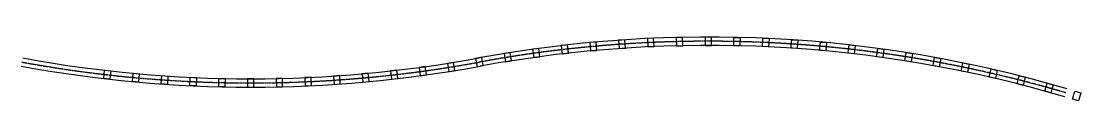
# Model space of a CAD drawing. Extents: x 105561 to 193510, y -55932 to 89115.
# Drawn here: x 157947 to 183423, y -47368 to -45836 of the extents above; entities that cross this region are included whole.
import ezdxf

# ---------------------------------------------------------------- set-up
doc = ezdxf.new("R2010")
doc.units = 0
doc.header["$LTSCALE"] = 10
doc.header["$MEASUREMENT"] = 0
doc.header["$PDMODE"] = 3
doc.linetypes.add('CENTER2', pattern=[1.125, 0.75, -0.125, 0.125, -0.125])
for name, color, linetype in [('结构', 5, 'CONTINUOUS'), ('轴线', 6, 'CENTER2'), ('辅助', 2, 'CONTINUOUS'), ('门窗楼梯', 7, 'CONTINUOUS')]:
    doc.layers.add(name, color=color, linetype=linetype)

# ---------------------------------------------------------------- blocks, each defined once
blk = doc.blocks.new('肋')
at = {"layer": '结构'}
blk.add_lwpolyline([(-75, -100), (75, -100), (75, 100), (-75, 100)], close=True, dxfattribs=at)

msp = doc.modelspace()

# ---------------------------------------------------------------- linework, layer by layer
at = {"layer": '轴线'}
for centre, start, end in [((174465.5, -76435.8), 73.62235, 100.38886), ((163465.5, -16435.8), 259.61114, 280.38886)]:
    msp.add_arc(centre, 30500, start, end, dxfattribs=at)
at = {"layer": '辅助'}
for p in [(158646.8, -46552.8), (168284.2, -46552.8), (159330.6, -46654.2), (160016.5, -46740.2), (160704.1, -46810.6), (161393.2, -46865.4), (165537.7, -46865.4), (166226.8, -46810.6), (166914.5, -46740.2), (167600.4, -46654.2), (162083.4, -46904.5), (162774.3, -46928), (163465.5, -46935.8), (164156.7, -46928), (164847.6, -46904.5)]:
    msp.add_point(p, dxfattribs=at)
at = {"layer": '门窗楼梯'}
for centre, radius, start, end in [((174465.5, -76435.8), 30600, 73.62235, 100.38886), ((174465.5, -76435.8), 30400, 73.62235, 100.38886), ((163465.5, -16435.8), 30400, 259.61114, 280.38886), ((163465.5, -16435.8), 30600, 259.61114, 280.38886)]:
    msp.add_arc(centre, radius, start, end, dxfattribs=at)

# ---------------------------------------------------------------- block references
for p, rotation in [((173774.3, -45943.7), 181.2986072270585), ((174465.5, -45935.8), 180), ((170330.6, -46217.4), 187.7916433617186), ((171016.5, -46131.5), 186.4930361348016), ((171704.1, -46061.1), 185.1944289078512), ((172393.2, -46006.3), 183.8958216809259), ((173083.4, -45967.2), 182.5972144539922), ((168965.5, -46435.8), 10.38885781558629), ((169646.8, -46318.9), 189.0902505886689), ((167600.4, -46654.2), 7.791643361718575), ((168284.2, -46552.8), 9.090250588668907), ((164156.7, -46928), 1.298607227058523), ((164847.6, -46904.5), 2.59721445399219), ((165537.7, -46865.4), 3.895821680925895), ((166226.8, -46810.6), 5.194428907851204), ((166914.5, -46740.2), 6.493036134801587)]:
    msp.add_blockref('肋', p, dxfattribs=dict(at, rotation=rotation))
at = {"layer": '门窗楼梯', "xscale": -1}
for p, rotation in [((175156.7, -45943.7), 178.7013927729414), ((175847.6, -45967.2), 177.4027855460078), ((176537.7, -46006.3), 176.1041783190741), ((177226.8, -46061.1), 174.8055710921489), ((177914.5, -46131.5), 173.5069638651984), ((178600.4, -46217.4), 172.2083566382815), ((179284.2, -46318.9), 170.9097494113311), ((179965.5, -46435.8), 169.6111421844137), ((180644, -46568.2), 168.3125349574718), ((181319.3, -46715.9), 167.0139277305383), ((160016.5, -46740.2), 353.5069638651984), ((160704.1, -46810.6), 354.8055710921488), ((161393.2, -46865.4), 356.104178319074), ((162083.4, -46904.5), 357.4027855460078), ((162774.3, -46928), 358.7013927729414), ((181991, -46878.8), 165.7153205036045), ((182659, -47057), 164.4167132766793), ((183322.7, -47250.2), 163.1181060497289)]:
    msp.add_blockref('肋', p, dxfattribs=dict(at, rotation=rotation))
at = {"layer": '门窗楼梯'}
msp.add_blockref('肋', (163465.5, -46935.8), dxfattribs=at)

doc.saveas('drawing.dxf')
